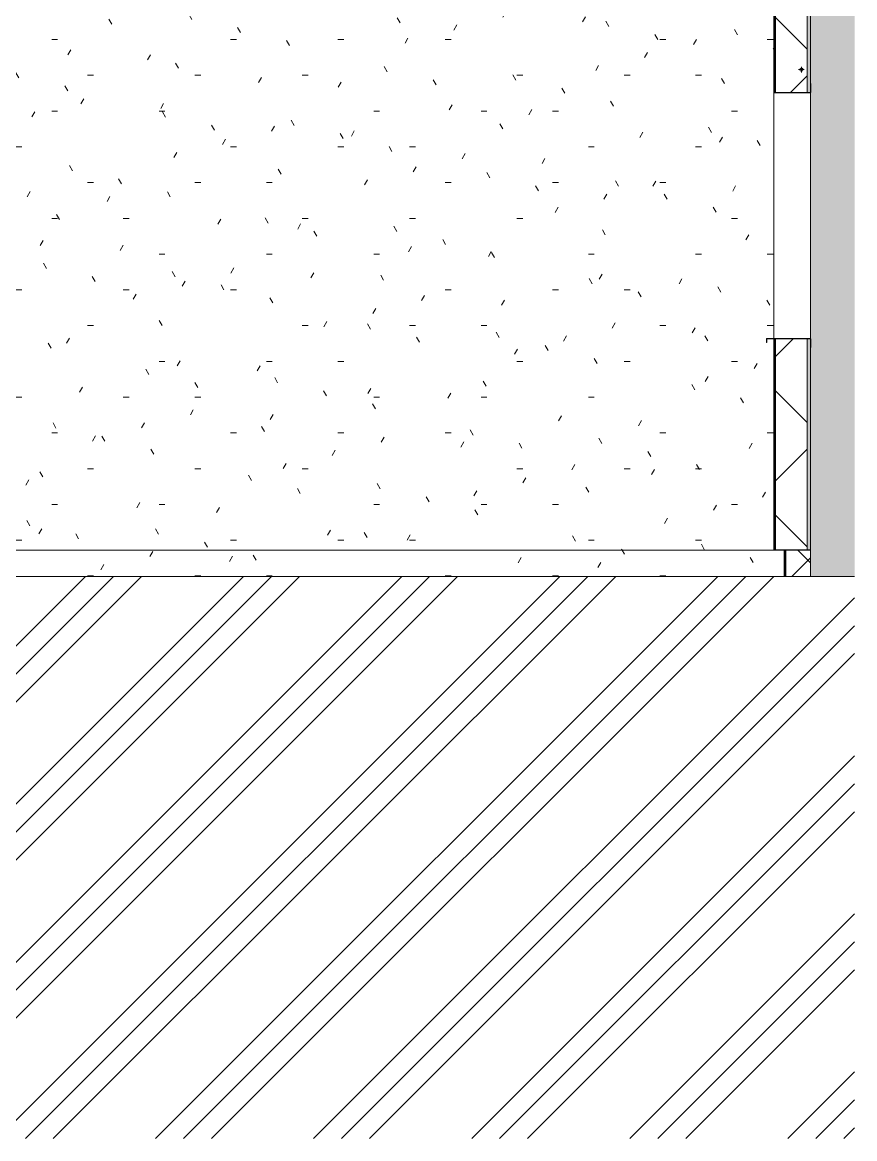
# Model space of a CAD drawing. Header units: millimetres. Extents: x -19993 to 479964, y -45352 to 20466.
# Drawn here: x 191175 to 195903, y -1165 to 5178 of the extents above; entities that cross this region are included whole.
import ezdxf

# ---------------------------------------------------------------- set-up
doc = ezdxf.new("R2010")
doc.units = ezdxf.units.MM
for name, color, linetype, lineweight in [('A-DETL-GENF', 92, 'Continuous', 9), ('A-DETL-THIN', 151, 'Continuous', 9), ('A-GLAZ', 151, 'Continuous', 9), ('A-WALL', 113, 'Continuous', 9), ('A-WALL-PATT', 111, 'Continuous', 25), ('E-POWR-CNTR', 130, 'Continuous', 9), ('E-POWR-RISE', 130, 'Continuous', 9), ('Q-SPCQ', 91, 'Continuous', 9)]:
    doc.layers.add(name, color=color, linetype=linetype, lineweight=lineweight)
pattern_1 = [(45, (248034, 0), (0, 707.1054), []), (315, (248034, 0), (707.1054, 0), []), (270, (248341.35, 19.13), (353.543, -353.543), [38.278, -668.833]), (270, (248433.73, 19.13), (353.543, -353.543), [38.278, -668.833]), (0, (248367.14, 46.2), (353.543, 353.543), [38.278, -668.833]), (0, (248367.14, -46.2), (353.543, 353.543), [38.278, -668.833]), (45, (248341.35, 19.13), (0, 707.1054), [38.278, -461.721]), (45, (248406.7, -46.2), (0, 707.1054), [38.278, -461.721]), (315, (248406.7, 46.2), (707.1054, 0), [38.278, -461.721]), (315, (248341.35, -19.13), (707.1054, 0), [38.278, -461.721])]
pattern_2 = [(0, (248033.99, 0), (812.8, 203.2), [33.528, -576.072, 33.528, -576.072, -3251.2]), (0, (248033.99, 0), (812.8, 203.2), [-1219.2, 33.528, -1185.672, 33.528, -576.072, -1422.4]), (0, (248033.99, 0), (812.8, 203.2), [-3048, 33.528, -372.872, 33.528, -982.472]), (120, (248338.79, 101.6), (-582.37636, 602.30545), [33.528, -576.072, 33.528, -576.072, -3251.2]), (120, (248338.79, 101.6), (-582.37636, 602.30545), [-1219.2, 33.528, -1185.672, 33.528, -576.072, -1422.4]), (120, (248338.79, 101.6), (-582.37636, 602.30545), [-3048, 33.528, -372.872, 33.528, -982.472]), (240, (248440.39, 508), (-230.42364, -805.50545), [33.528, -576.072, 33.528, -576.072, -3251.2]), (240, (248440.39, 508), (-230.42364, -805.50545), [-1219.2, 33.528, -1185.672, 33.528, -576.072, -1422.4]), (240, (248440.39, 508), (-230.42364, -805.50545), [-3048, 33.528, -372.872, 33.528, -982.472])]

# ---------------------------------------------------------------- blocks, each defined once
blk = doc.blocks.new('OKNO_1k_nadsvetlik - OKNO_1k_nadsvetlik_900 x 1500-1969459-VB2-V-Nový')
at = {"layer": 'A-GLAZ', "lineweight": 25}
for p, q in [((17333.7, 4830), (17333.7, 4780)), ((17333.7, 3380), (17333.7, 3330))]:
    blk.add_line(p, q, dxfattribs=at)
at = {"layer": 'A-GLAZ'}
blk.add_line((17333.7, 3382), (17333.7, 4780), dxfattribs=at)
blk = doc.blocks.new('parapet_ext - parapet_ext-1802001-VB2-V-Nový')
at = {"layer": 'Q-SPCQ'}
for p, q in [((17334.7, 3382), (17084.7, 3382)), ((17084.7, 3382), (17084.7, 3360)), ((17086.7, 3360), (17086.7, 3380)), ((17086.7, 3380), (17334.7, 3380)), ((17084.7, 3360), (17086.7, 3360))]:
    blk.add_line(p, q, dxfattribs=at)

msp = doc.modelspace()

# ---------------------------------------------------------------- hatches: boundary and pattern name
at = {"layer": 'A-DETL-GENF'}
msp.add_hatch(color=9, dxfattribs=at).paths.add_polyline_path([(195678, 2030), (195902.5, 2030), (195902.5, 9530), (195652.1, 9530), (195652.1, 2030)])
h = msp.add_hatch(dxfattribs=at)
h.set_pattern_fill('FP_48', style=0, pattern_type=2)
h.set_pattern_definition([(45, (248034, 0), (-449.013, 449.013), []), (45, (248192.74, 0), (0, 898.0256), []), (45, (247875.24, 0), (0, 898.0256), [])])
h.paths.add_polyline_path([(181534.3, -1164.6), (195902.5, -1164.6), (195902.5, 2030), (181534.3, 2030)])
at = {"layer": 'A-WALL-PATT', "lineweight": 9}
h = msp.add_hatch(dxfattribs=at)
h.set_pattern_fill('FP_47', color=11, style=0, pattern_type=2)
h.set_pattern_definition(pattern_1)
h.paths.add_polyline_path([(195453.5, 5120), (195632.1, 5120), (195632.1, 6670), (195452.1, 6670), (195452.1, 5120)])
h.paths.add_polyline_path([(195632.1, 8070), (195632.1, 9530), (195452.1, 9530), (195452.1, 8070), (195621.9, 8070)])
at = {"layer": 'A-WALL-PATT'}
h = msp.add_hatch(color=11, dxfattribs=at)
h.paths.add_polyline_path([(195632.1, 5120), (195652.1, 5120), (195652.1, 6670), (195632.1, 6670), (195632.1, 5172.4)])
h.paths.add_polyline_path([(195652.1, 8070), (195652.1, 9530), (195632.1, 9530), (195632.1, 8070)])
at = {"layer": 'A-WALL-PATT', "lineweight": 9}
h = msp.add_hatch(dxfattribs=at)
h.set_pattern_fill('FP_46', color=11, style=0, pattern_type=2)
h.set_pattern_definition(pattern_2)
h.paths.add_polyline_path([(188487.3, 2180), (195444.1, 2180), (195444.1, 3380), (195404.1, 3380), (195404.1, 3360), (195402.1, 3360), (195402.1, 3382), (195444.1, 3382), (195444.1, 6025.6), (188487.3, 6025.6), (188487.3, 2200.2)])
h.paths.add_polyline_path([(188672.4, 4901.3), (188665.6, 4902.2), (188663.8, 4903.7), (188661.1, 4910), (188663.8, 4916.3), (188667.8, 4918.7), (188672.4, 4918.3), (188674.6, 4917.8), (188678.8, 4912.3), (188677.9, 4905.5)])
h.paths.add_polyline_path([(195256, 5291.7), (195252.5, 5293.2), (195251, 5296.7), (195252.5, 5300.3), (195256.7, 5301.6), (195259.6, 5300.3), (195260.9, 5296.1), (195259.6, 5293.6), (195257.3, 5291.9)])
h = msp.add_hatch(dxfattribs=at)
h.set_pattern_fill('FP_47', color=11, style=0, pattern_type=2)
h.set_pattern_definition(pattern_1)
h.paths.add_polyline_path([(195452.1, 2180), (195632.1, 2180), (195632.1, 3380), (195452.1, 3380), (195452.1, 2200.2)])
h.paths.add_polyline_path([(195452.1, 4780), (195632.1, 4780), (195632.1, 5120), (195452.1, 5120), (195452.1, 4892)])
at = {"layer": 'A-WALL-PATT'}
h = msp.add_hatch(color=11, dxfattribs=at)
h.paths.add_polyline_path([(195652.1, 2180), (195652.1, 3380), (195632.1, 3380), (195632.1, 2180)])
h.paths.add_polyline_path([(195652.1, 4780), (195652.1, 5120), (195632.1, 5120), (195632.1, 4780)])
at = {"layer": 'A-WALL-PATT', "lineweight": 9}
h = msp.add_hatch(dxfattribs=at)
h.set_pattern_fill('FP_46', color=11, style=0, pattern_type=2)
h.set_pattern_definition(pattern_2)
h.paths.add_polyline_path([(191861.5, 2030), (195502.1, 2030), (195502.1, 2180), (188484.9, 2180), (188484.9, 2030), (191412.5, 2030)])
h = msp.add_hatch(dxfattribs=at)
h.set_pattern_fill('FP_73', color=11, style=0, pattern_type=2)
h.set_pattern_definition([(45, (248069.35, -35.36), (0, 707.1054), []), (45, (248352.17, -318.2), (0, 707.1054), []), (315, (248069.35, 35.36), (707.1054, 0), []), (315, (248352.17, 318.2), (707.1054, 0), []), (270, (248341.35, 19.13), (353.543, -353.543), [38.278, -668.833]), (270, (248433.73, 19.13), (353.543, -353.543), [38.278, -668.833]), (0, (248367.14, 46.2), (353.543, 353.543), [38.278, -668.833]), (0, (248367.14, -46.2), (353.543, 353.543), [38.278, -668.833]), (45, (248341.35, 19.13), (0, 707.1054), [38.278, -461.721]), (45, (248406.7, -46.2), (0, 707.1054), [38.278, -461.721]), (315, (248406.7, 46.2), (707.1054, 0), [38.278, -461.721]), (315, (248341.35, -19.13), (707.1054, 0), [38.278, -461.721])])
h.paths.add_polyline_path([(195565.8, 2030), (195652.1, 2030), (195652.1, 2180), (195512.1, 2180), (195512.1, 2030)])

# ---------------------------------------------------------------- linework, layer by layer
at = {"layer": 'A-DETL-THIN'}
for p, q in [((195652.1, 9530), (195652.1, 2030)), ((195652.1, 2030), (183591.8, 2030)), ((195652.1, 2030), (195902.5, 2030))]:
    msp.add_line(p, q, dxfattribs=at)
at = {"layer": 'A-WALL', "color": 20, "lineweight": 25}
for p, q in [((195444.1, 6670), (195444.1, 4780)), ((195444.1, 4780), (195652.1, 4780)), ((195652.1, 3380), (195444.1, 3380)), ((195444.1, 3380), (195444.1, 2180)), ((195652.1, 2180), (195444.1, 2180)), ((195502.1, 2180), (195502.1, 2030))]:
    msp.add_line(p, q, dxfattribs=at)
at = {"layer": 'A-WALL', "color": 240}
for p, q in [((195447.1, 6670), (195447.1, 4780)), ((195452.1, 6670), (195452.1, 4780)), ((195632.1, 6670), (195632.1, 4780)), ((195447.1, 3380), (195447.1, 2180)), ((195452.1, 3380), (195452.1, 2180)), ((195632.1, 3380), (195632.1, 2180)), ((195507.1, 2180), (195507.1, 2030)), ((195512.1, 2180), (195512.1, 2030))]:
    msp.add_line(p, q, dxfattribs=at)
at = {"layer": 'A-WALL', "color": 11}
for p, q in [((195444.1, 3382), (195444.1, 4780)), ((188375.1, 2180), (195444.1, 2180))]:
    msp.add_line(p, q, dxfattribs=at)
at = {"layer": 'E-POWR-CNTR'}
for p, q in [((195584.1, 4910), (195616.1, 4910)), ((195600.1, 4894), (195600.1, 4926))]:
    msp.add_line(p, q, dxfattribs=at)
at = {"layer": 'E-POWR-RISE'}
for start, end in [(0, 180), (180, 0)]:
    msp.add_arc((195600.1, 4910), 8.96, start, end, dxfattribs=at)

# ---------------------------------------------------------------- block references
at = {"layer": 'A-GLAZ'}
msp.add_blockref('OKNO_1k_nadsvetlik - OKNO_1k_nadsvetlik_900 x 1500-1969459-VB2-V-Nový', (178317.4, 0), dxfattribs=at)
at = {"layer": 'Q-SPCQ'}
msp.add_blockref('parapet_ext - parapet_ext-1802001-VB2-V-Nový', (178317.4, 0), dxfattribs=at)

doc.saveas('drawing.dxf')
